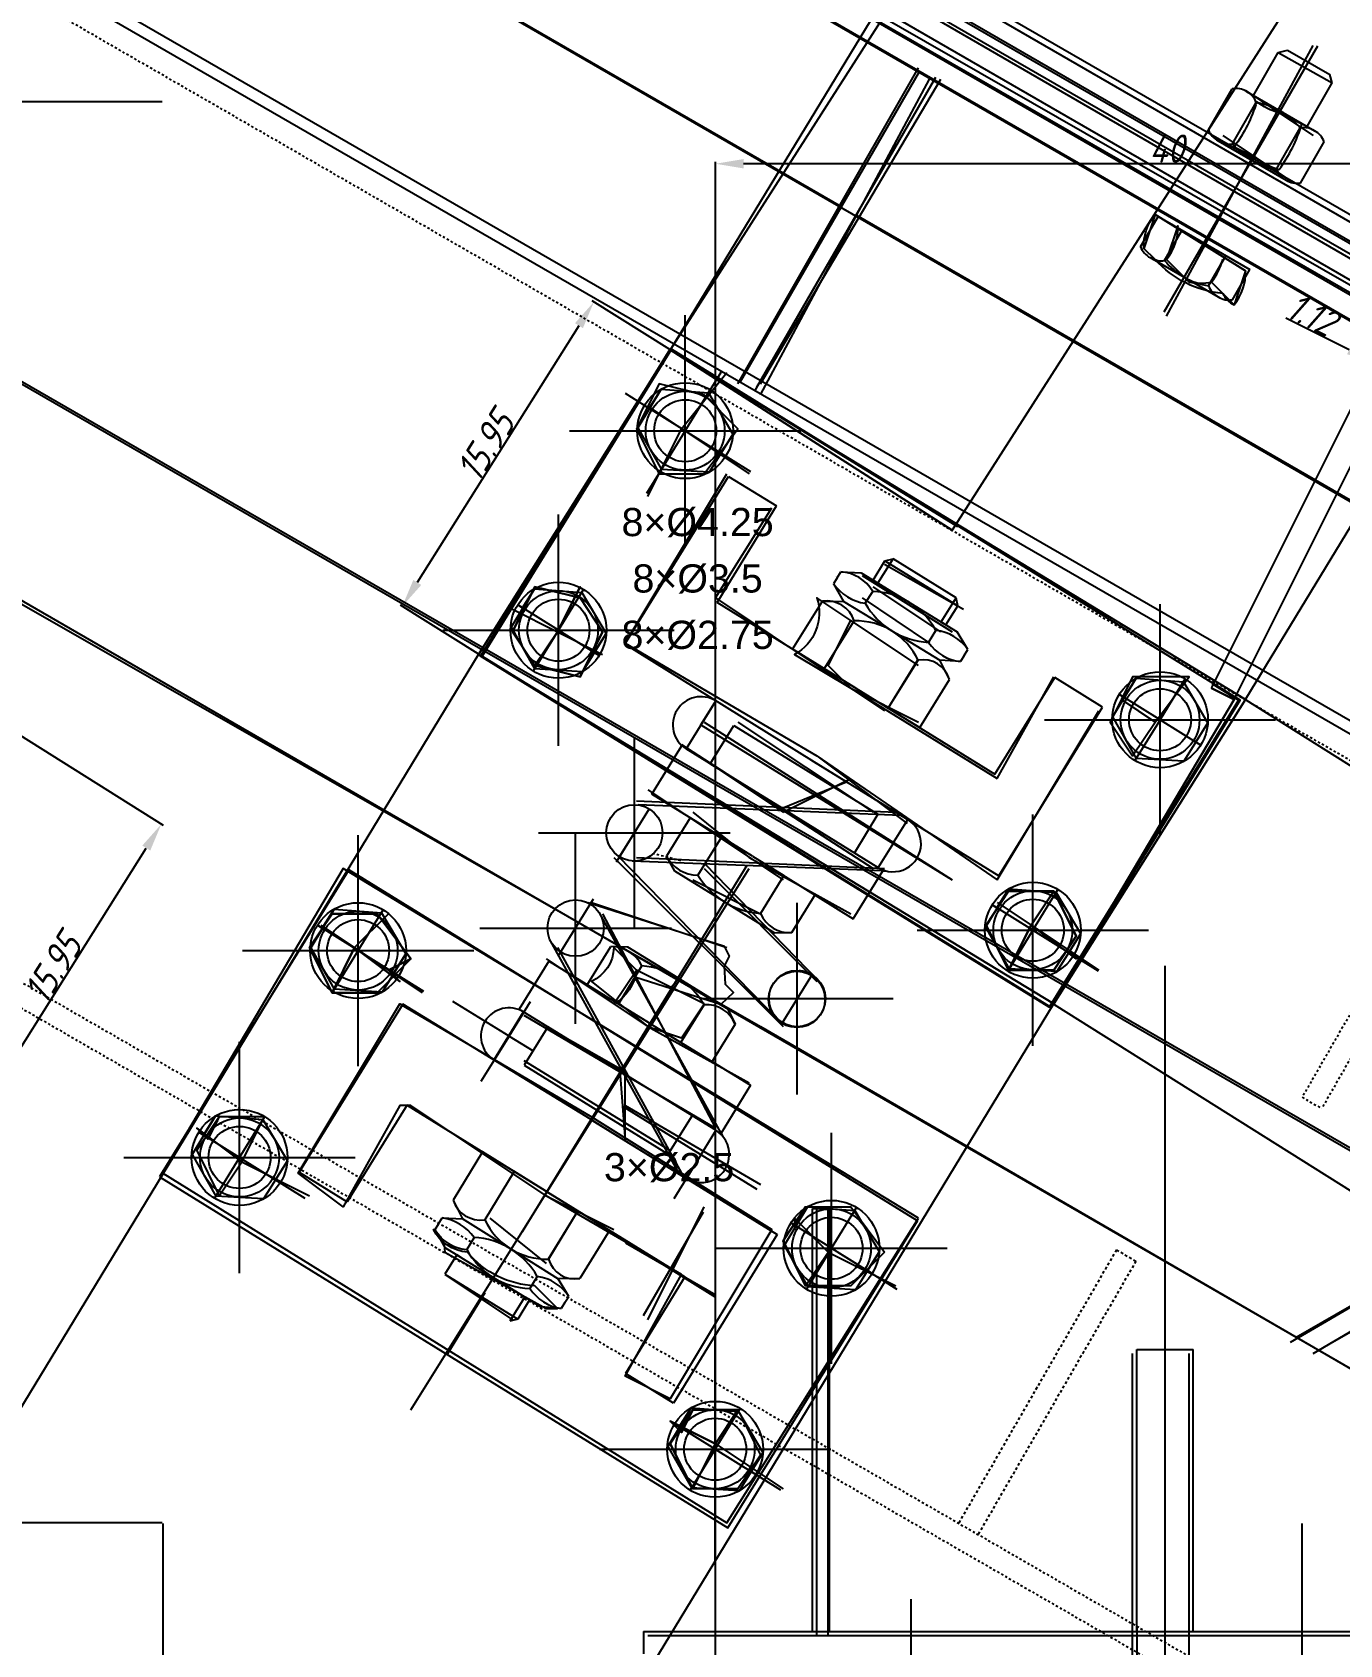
# Model space of a CAD drawing. Header units: millimetres. Extents: x 2787 to 6144, y -18 to 478.
# Drawn here: x 6005.7 to 6063.7, y 121.1 to 192.6 of the extents above; entities that cross this region are included whole.
import ezdxf

# ---------------------------------------------------------------- set-up
doc = ezdxf.new("R2010")
doc.units = ezdxf.units.MM
for name, pattern in [('ACAD_ISO02W100', [15, 12, -3]), ('CENTER', [50.8, 31.75, -6.35, 6.35, -6.35]), ('CENTER2', [28.575, 19.05, -3.175, 3.175, -3.175]), ('HIDDEN', [0.2, 0.1, -0.1])]:
    doc.linetypes.add(name, pattern=pattern)
for name, color, linetype in [('ADIM', 3, 'Continuous'), ('ADIM_CENTER', 1, 'Continuous'), ('ADIM_CLEAN', 3, 'Continuous'), ('ADIM_CLEAN_L', 3, 'Continuous'), ('细实线', 7, 'Continuous')]:
    doc.layers.add(name, color=color, linetype=linetype)
for name, color, linetype, lineweight in [('A粗实线', 7, 'Continuous', 40), ('中心线', 1, 'CENTER', 13), ('图层1', 1, 'CENTER2', 25), ('图层2', 160, 'Continuous', 25), ('尺寸线', 22, 'Continuous', 13), ('虚线', 8, 'ACAD_ISO02W100', 13)]:
    doc.layers.add(name, color=color, linetype=linetype, lineweight=lineweight)
doc.styles.get("Standard").update_dxf_attribs({"font": 'gbeitc.shx', "bigfont": 'gbcbig.shx'})
doc.dimstyles.new('ADIM', dxfattribs={"dimscale": 0.5, "dimtxt": 2.5, "dimasz": 2.5, "dimexe": 0.18, "dimexo": 0.0625, "dimgap": 0.09, "dimtad": 1, "dimdec": 4, "dimzin": 0, "dimdsep": 46, "dimtxsty": 'Standard', "dimcen": 0.09, "dimadec": 0, "dimazin": 0, "dimtfac": 1, "dimtdec": 4, "dimtofl": 0, "dimtmove": 0, "dimatfit": 3, "dimfxl": 1, "dimtolj": 1, "dimtzin": 0, "dimarcsym": 0})

# ---------------------------------------------------------------- blocks, each defined once
blk = doc.blocks.new('*D34')
at = {"layer": 'ADIM', "color": 0, "lineweight": -2, "transparency": 16777216}
for p, q in [((6059.526, 162.983), (6089.006, 144.422)), ((6051.026, 149.483), (6080.506, 130.922)), ((6081.095, 132.028), (6088.263, 143.413))]:
    blk.add_line(p, q, dxfattribs=at)
at = {"layer": 'ADIM', "color": 0, "transparency": 16777216}
for points in [[(6088.087, 143.524), (6088.44, 143.302), (6088.929, 144.47)], [(6080.919, 132.139), (6081.272, 131.917), (6080.429, 130.97)]]:
    blk.add_solid(points, dxfattribs=at)
at = {"layer": 'Defpoints', "color": 0, "transparency": 16777216}
for p in [(6059.5, 163), (6051, 149.5), (6088.929, 144.47)]:
    blk.add_point(p, dxfattribs=at)
at = {"layer": 'ADIM', "color": 0, "transparency": 16777216, "insert": (6084.112, 138.077), "char_height": 1.25, "attachment_point": 5, "rotation": 57.80427}
blk.add_mtext('\\A1;15.95', dxfattribs=at)
blk = doc.blocks.new('*D35')
at = {"layer": 'ADIM', "color": 0, "lineweight": -2, "transparency": 16777216}
for p, q in [((6034.016, 178.527), (6065.449, 230.239)), ((6089.834, 215.311), (6066.47, 229.513)), ((6059.516, 163.027), (6090.949, 214.739))]:
    blk.add_line(p, q, dxfattribs=at)
at = {"layer": 'ADIM', "color": 0, "transparency": 16777216}
for points in [[(6066.579, 229.691), (6066.362, 229.335), (6065.402, 230.162)], [(6089.942, 215.489), (6089.726, 215.133), (6090.902, 214.662)]]:
    blk.add_solid(points, dxfattribs=at)
at = {"layer": 'Defpoints', "color": 0, "transparency": 16777216}
for p in [(6065.402, 230.162), (6034, 178.5), (6059.5, 163)]:
    blk.add_point(p, dxfattribs=at)
at = {"layer": 'ADIM', "color": 0, "transparency": 16777216, "insert": (6078.5, 222.984), "char_height": 1.25, "attachment_point": 5, "rotation": 328.70696}
blk.add_mtext('\\A1;29.84', dxfattribs=at)
blk = doc.blocks.new('*D36')
at = {"layer": 'ADIM', "color": 0, "lineweight": -2, "transparency": 16777216}
for p, q in [((6034.017, 178.526), (6051.706, 206.165)), ((6052.71, 205.416), (6063.104, 198.763)), ((6046.517, 170.526), (6064.206, 198.165))]:
    blk.add_line(p, q, dxfattribs=at)
at = {"layer": 'ADIM', "color": 0, "transparency": 16777216}
for points in [[(6052.822, 205.591), (6052.598, 205.24), (6051.657, 206.09)], [(6063.217, 198.939), (6062.992, 198.588), (6064.157, 198.09)]]:
    blk.add_solid(points, dxfattribs=at)
at = {"layer": 'Defpoints', "color": 0, "transparency": 16777216}
for p in [(6064.157, 198.09), (6034, 178.5), (6046.5, 170.5)]:
    blk.add_point(p, dxfattribs=at)
at = {"layer": 'ADIM', "color": 0, "transparency": 16777216, "insert": (6058.268, 202.654), "char_height": 1.25, "attachment_point": 5, "rotation": 327.38076}
blk.add_mtext('\\A1;14.84', dxfattribs=at)
blk = doc.blocks.new('*D38')
at = {"layer": 'ADIM', "color": 0, "lineweight": -2, "transparency": 16777216}
for p, q in [((6033.974, 178.517), (6030.539, 180.679)), ((6029.949, 179.573), (6022.781, 168.189)), ((6025.474, 165.017), (6022.039, 167.179))]:
    blk.add_line(p, q, dxfattribs=at)
at = {"layer": 'ADIM', "color": 0, "transparency": 16777216}
for points in [[(6029.773, 179.684), (6030.125, 179.462), (6030.615, 180.631)], [(6022.605, 168.3), (6022.957, 168.078), (6022.115, 167.131)]]:
    blk.add_solid(points, dxfattribs=at)
at = {"layer": 'Defpoints', "color": 0, "transparency": 16777216}
for p in [(6034, 178.5), (6022.115, 167.131), (6025.5, 165)]:
    blk.add_point(p, dxfattribs=at)
at = {"layer": 'ADIM', "color": 0, "transparency": 16777216, "insert": (6025.798, 174.238), "char_height": 1.25, "attachment_point": 5, "rotation": 57.80427}
blk.add_mtext('\\A1;15.95', dxfattribs=at)
blk = doc.blocks.new('*D39')
at = {"layer": 'ADIM', "color": 0, "lineweight": -2, "transparency": 16777216}
for p, q in [((6025.484, 164.973), (5994.051, 113.261)), ((6050.984, 149.473), (6019.551, 97.761)), ((5995.166, 112.689), (6018.53, 98.487))]:
    blk.add_line(p, q, dxfattribs=at)
at = {"layer": 'ADIM', "color": 0, "transparency": 16777216}
for points in [[(5995.274, 112.867), (5995.058, 112.511), (5994.098, 113.338)], [(6018.638, 98.665), (6018.421, 98.309), (6019.598, 97.838)]]:
    blk.add_solid(points, dxfattribs=at)
at = {"layer": 'Defpoints', "color": 0, "transparency": 16777216}
for p in [(6025.5, 165), (6051, 149.5), (6019.598, 97.838)]:
    blk.add_point(p, dxfattribs=at)
at = {"layer": 'ADIM', "color": 0, "transparency": 16777216, "insert": (6007.196, 106.161), "char_height": 1.25, "attachment_point": 5, "rotation": 328.70696}
blk.add_mtext('\\A1;29.84', dxfattribs=at)
blk = doc.blocks.new('*D41')
at = {"layer": 'ADIM', "color": 0, "lineweight": -2, "transparency": 16777216}
for p, q in [((6064.101, 178.497), (6061.295, 179.899)), ((6058.014, 163.528), (6065.259, 178.018)), ((6059.014, 163.028), (6066.259, 177.518)), ((6067.337, 176.879), (6068.455, 176.32))]:
    blk.add_line(p, q, dxfattribs=at)
at = {"layer": 'ADIM', "color": 0, "transparency": 16777216}
for points in [[(6064.194, 178.683), (6064.008, 178.31), (6065.219, 177.938)], [(6067.43, 177.065), (6067.244, 176.692), (6066.219, 177.438)]]:
    blk.add_solid(points, dxfattribs=at)
at = {"layer": 'Defpoints', "color": 0, "transparency": 16777216}
for p in [(6065.219, 177.938), (6058, 163.5), (6059, 163)]:
    blk.add_point(p, dxfattribs=at)
at = {"layer": 'ADIM', "color": 0, "transparency": 16777216, "insert": (6062.438, 180.077), "char_height": 1.25, "attachment_point": 5, "rotation": 333.43495}
blk.add_mtext('\\A1;1.12', dxfattribs=at)
blk = doc.blocks.new('*D43')
at = {"layer": 'ADIM', "color": 0, "lineweight": -2, "transparency": 16777216}
for p, q in [((6011.5, 126.469), (6011.5, -17.682)), ((6062, 126.469), (6062, -17.682)), ((6012.75, -17.592), (6060.75, -17.592))]:
    blk.add_line(p, q, dxfattribs=at)
at = {"layer": 'ADIM', "color": 0, "transparency": 16777216}
for points in [[(6012.75, -17.384), (6012.75, -17.801), (6011.5, -17.592)], [(6060.75, -17.384), (6060.75, -17.801), (6062, -17.592)]]:
    blk.add_solid(points, dxfattribs=at)
at = {"layer": 'Defpoints', "color": 0, "transparency": 16777216}
for p in [(6011.5, 126.5), (6062, 126.5), (6062, -17.592)]:
    blk.add_point(p, dxfattribs=at)
at = {"layer": 'ADIM', "color": 0, "transparency": 16777216, "insert": (6036.75, -16.922), "char_height": 1.25, "attachment_point": 5}
blk.add_mtext('\\A1;50.5', dxfattribs=at)
blk = doc.blocks.new('*D44')
at = {"layer": 'ADIM', "color": 0, "lineweight": -2, "transparency": 16777216}
for p, q in [((6011.469, 189.5), (5849.948, 189.5)), ((5850.038, 127.75), (5850.038, 188.25)), ((6011.469, 126.5), (5849.948, 126.5))]:
    blk.add_line(p, q, dxfattribs=at)
at = {"layer": 'ADIM', "color": 0, "transparency": 16777216}
for points in [[(5849.83, 188.25), (5850.246, 188.25), (5850.038, 189.5)], [(5849.83, 127.75), (5850.246, 127.75), (5850.038, 126.5)]]:
    blk.add_solid(points, dxfattribs=at)
at = {"layer": 'Defpoints', "color": 0, "transparency": 16777216}
for p in [(5850.038, 189.5), (6011.5, 189.5), (6011.5, 126.5)]:
    blk.add_point(p, dxfattribs=at)
at = {"layer": 'ADIM', "color": 0, "transparency": 16777216, "insert": (5849.368, 158), "char_height": 1.25, "attachment_point": 5, "rotation": 90}
blk.add_mtext('\\A1;63', dxfattribs=at)
blk = doc.blocks.new('*D45')
at = {"layer": 'ADIM', "color": 0, "lineweight": -2, "transparency": 16777216}
for p, q in [((5982.026, 175.983), (6011.506, 157.422)), ((5973.526, 162.483), (6003.006, 143.922)), ((6003.595, 145.028), (6010.763, 156.413))]:
    blk.add_line(p, q, dxfattribs=at)
at = {"layer": 'ADIM', "color": 0, "transparency": 16777216}
for points in [[(6010.587, 156.524), (6010.94, 156.302), (6011.429, 157.47)], [(6003.419, 145.139), (6003.772, 144.917), (6002.929, 143.97)]]:
    blk.add_solid(points, dxfattribs=at)
at = {"layer": 'Defpoints', "color": 0, "transparency": 16777216}
for p in [(5982, 176), (5973.5, 162.5), (6011.429, 157.47)]:
    blk.add_point(p, dxfattribs=at)
at = {"layer": 'ADIM', "color": 0, "transparency": 16777216, "insert": (6006.612, 151.077), "char_height": 1.25, "attachment_point": 5, "rotation": 57.80427}
blk.add_mtext('\\A1;15.95', dxfattribs=at)
blk = doc.blocks.new('*D46')
at = {"layer": 'ADIM', "color": 0, "lineweight": -2, "transparency": 16777216}
for p, q in [((5956.516, 191.527), (5987.949, 243.239)), ((6012.334, 228.311), (5988.97, 242.513)), ((5982.016, 176.027), (6013.449, 227.739))]:
    blk.add_line(p, q, dxfattribs=at)
at = {"layer": 'ADIM', "color": 0, "transparency": 16777216}
for points in [[(5989.079, 242.691), (5988.862, 242.335), (5987.902, 243.162)], [(6012.442, 228.489), (6012.226, 228.133), (6013.402, 227.662)]]:
    blk.add_solid(points, dxfattribs=at)
at = {"layer": 'Defpoints', "color": 0, "transparency": 16777216}
for p in [(5987.902, 243.162), (5956.5, 191.5), (5982, 176)]:
    blk.add_point(p, dxfattribs=at)
at = {"layer": 'ADIM', "color": 0, "transparency": 16777216, "insert": (6001, 235.984), "char_height": 1.25, "attachment_point": 5, "rotation": 328.70696}
blk.add_mtext('\\A1;29.84', dxfattribs=at)
blk = doc.blocks.new('*D52')
at = {"layer": 'ADIM', "color": 0, "lineweight": -2, "transparency": 16777216}
for p, q in [((6036, 107.531), (6036, 186.842)), ((6074.75, 186.752), (6037.25, 186.752)), ((6076, 107.531), (6076, 186.842))]:
    blk.add_line(p, q, dxfattribs=at)
at = {"layer": 'ADIM', "color": 0, "transparency": 16777216}
for points in [[(6037.25, 186.96), (6037.25, 186.543), (6036, 186.752)], [(6074.75, 186.96), (6074.75, 186.543), (6076, 186.752)]]:
    blk.add_solid(points, dxfattribs=at)
at = {"layer": 'Defpoints', "color": 0, "transparency": 16777216}
for p in [(6036, 186.752), (6036, 107.5), (6076, 107.5)]:
    blk.add_point(p, dxfattribs=at)
at = {"layer": 'ADIM', "color": 0, "transparency": 16777216, "insert": (6056, 187.422), "char_height": 1.25, "attachment_point": 5}
blk.add_mtext('\\A1;40', dxfattribs=at)

msp = doc.modelspace()

# ---------------------------------------------------------------- linework, layer by layer
at = {"color": 7, "linetype": 'Continuous', "lineweight": -3}
for p, q in [((6139.25092, 140.76587), (5731.60126, 376.32245)), ((6138.87591, 140.11634), (5731.22628, 375.67295)), ((5730.10334, 373.72797), (6137.87692, 138.38603)), ((5729.60334, 372.86194), (6137.37707, 137.51992)), ((6113.91684, 132.7302), (5721.6621, 359.10731)), ((6105.91926, 118.8724), (5769.38922, 313.08981)), ((5995.69026, 211.3521), (6041.59423, 184.86011)), ((6138.65019, 139.72539), (6043.65537, 194.57068)), ((6138.15027, 138.8595), (6043.15544, 193.70479)), ((6059.85479, 189.77931), (6060.95755, 191.68934)), ((6060.95755, 191.68934), (6061.36746, 191.79273)), ((6060.95755, 191.68934), (6063.35293, 190.33825)), ((6061.36746, 191.79273), (6063.24302, 190.70987)), ((6045.04035, 190.82896), (6037.10285, 177.08081)), ((6045.68993, 190.45408), (6037.75243, 176.70592)), ((6045.75925, 190.57414), (6037.82175, 176.82598)), ((6045.75925, 190.57414), (6037.82175, 176.82598)), ((6062.23636, 188.40431), (6063.35293, 190.33825)), ((6063.35293, 190.33825), (6063.24302, 190.70987)), ((6057.86501, 188.25083), (6058.92111, 190.08004)), ((6058.92751, 187.63739), (6059.98361, 189.46661)), ((6059.55556, 189.95208), (6062.56802, 188.21283)), ((6060.87747, 186.51158), (6061.93357, 188.3408)), ((6058.29306, 187.76536), (6061.30552, 186.02612)), ((6061.93997, 185.89815), (6062.99607, 187.72736)), ((6042.24382, 184.48523), (6088.14779, 157.99324)), ((6054.85411, 183.07475), (6055.62591, 184.41155)), ((6055.62591, 184.41155), (6059.70087, 182.05886)), ((6055.91661, 182.46132), (6056.68841, 183.79811)), ((6055.28216, 182.58928), (6058.29462, 180.85004)), ((6057.86658, 181.3355), (6058.63837, 182.6723)), ((6058.92908, 180.72207), (6059.70087, 182.05886)), ((6037.93581, 148.47113), (5989.10254, 176.71035)), ((6113.19467, 105.02041), (6037.93581, 148.47113)), ((6041.05886, 140.42248), (6040.30887, 140.42248)), ((6040.30887, 121.68404), (6040.30887, 140.42248)), ((6041.05886, 121.68404), (6041.05886, 140.42248)), ((6061.74764, 134.72337), (6070.09721, 139.54594)), ((6062.74754, 134.14607), (6071.09731, 138.96876))]:
    msp.add_line(p, q, dxfattribs=at)
at = {"lineweight": -3}
for p, q in [((6031.98934, 165.4458), (6036.58421, 172.89226)), ((6036.58421, 172.89226), (6038.71176, 171.57944)), ((6036.1484, 167.42255), (6038.71176, 171.57944)), ((6042.99659, 168.29512), (6043.51873, 169.14798)), ((6043.20934, 168.16384), (6043.88173, 169.23673)), ((6043.51873, 169.14798), (6043.88173, 169.23673)), ((6043.51873, 169.14798), (6046.75308, 167.15221)), ((6046.67286, 167.51399), (6043.88173, 169.23673)), ((6041.3995, 168.39932), (6041.2354, 168.13337)), ((6041.2354, 168.13337), (6041.68027, 167.34477)), ((6041.3188, 168.44911), (6041.3188, 168.44911)), ((6041.3995, 168.39932), (6041.5636, 168.66526)), ((6041.5636, 168.66526), (6042.46796, 168.62131)), ((6042.46796, 168.62131), (6046.72308, 165.99567)), ((6043.20934, 168.16384), (6042.99659, 168.29512)), ((6036.07085, 167.29965), (6036.1484, 167.42255)), ((6042.24077, 163.49247), (6036.07085, 167.29965)), ((6039.42194, 165.23226), (6040.74605, 167.35281)), ((6040.74605, 167.35281), (6041.68027, 167.34477)), ((6043.81615, 166.04554), (6041.68027, 167.34477)), ((6042.6451, 167.26351), (6042.97701, 167.79311)), ((6046.00818, 166.4368), (6046.67286, 167.51399)), ((6046.75308, 167.15217), (6046.67286, 167.51399)), ((6046.22093, 166.30552), (6046.75308, 167.15217)), ((6040.82826, 164.36448), (6042.15586, 166.48285)), ((6040.82826, 164.36448), (6042.15586, 166.48285)), ((6043.81615, 166.04554), (6045.95203, 164.74631)), ((6045.45023, 165.53259), (6045.77843, 166.06448)), ((6046.00818, 166.4368), (6046.22093, 166.30552)), ((6047.19987, 165.22121), (6046.72308, 165.99567)), ((6040.27154, 160.30113), (6031.98934, 165.4458)), ((6042.22591, 163.50205), (6039.4069, 165.24154)), ((6042.24077, 163.49247), (6039.42194, 165.23226)), ((6047.03577, 164.95526), (6047.19987, 165.22121)), ((6043.65337, 162.62061), (6044.97361, 164.76018)), ((6043.65337, 162.62061), (6044.98459, 164.73671)), ((6046.3726, 163.88054), (6045.95203, 164.74631)), ((6046.87166, 164.68932), (6045.95203, 164.74631)), ((6046.80536, 164.6964), (6046.81071, 164.6931)), ((6047.03577, 164.95526), (6046.87166, 164.68932)), ((6040.81303, 164.37346), (6040.81321, 164.37377)), ((6042.22573, 163.50175), (6040.81303, 164.37346)), ((6042.24095, 163.49277), (6040.82826, 164.36448)), ((6045.05978, 161.75298), (6046.3726, 163.88054)), ((6048.39583, 159.69487), (6051.04404, 163.96974)), ((6053.1716, 162.65692), (6051.04404, 163.96974)), ((6042.22591, 163.50205), (6048.39583, 159.69487)), ((6042.24077, 163.49247), (6042.24095, 163.49277)), ((6042.24077, 163.49247), (6045.05978, 161.75298)), ((6042.24077, 163.49247), (6043.65337, 162.62061)), ((6048.56151, 155.1858), (6053.1716, 162.65692)), ((6035.76828, 160.14426), (6036.81195, 161.85035)), ((6036.81195, 161.85035), (6043.1976, 157.91672)), ((6033.18285, 158.80517), (6034.49567, 160.93273)), ((6043.20625, 155.55263), (6034.70068, 160.81145)), ((6038.96105, 158.17735), (6035.76828, 160.14426)), ((6040.26403, 160.3058), (6048.56151, 155.1858)), ((6040.27154, 160.30113), (6040.27155, 160.30116)), ((6040.27154, 160.30113), (6044.52665, 157.67549)), ((6037.65072, 156.04825), (6033.18285, 158.80517)), ((6038.96105, 158.17735), (6041.81893, 159.34398)), ((6044.21526, 157.86174), (6032.57234, 158.32504)), ((6034.8849, 157.75491), (6033.83251, 156.05419)), ((6037.65072, 156.04825), (6034.8849, 157.75491)), ((6038.8426, 157.98539), (6038.83985, 157.98554)), ((6043.1976, 157.91672), (6042.16376, 156.20465)), ((6036.26532, 156.90313), (6035.22036, 155.20866)), ((6037.64823, 156.0498), (6036.26532, 156.90313)), ((6038.30231, 157.1098), (6038.28467, 157.08122)), ((6038.30231, 157.1098), (6038.30231, 157.1098)), ((6038.95186, 148.6409), (6031.66059, 156.08411)), ((6034.19565, 155.38946), (6033.83251, 156.05419)), ((6037.64823, 156.0498), (6042.10926, 153.28181)), ((6037.64823, 156.0498), (6039.02902, 155.19304)), ((6043.43038, 155.40422), (6032.31066, 155.83897)), ((6036.40831, 154.02413), (6034.19565, 155.38946)), ((6035.53141, 155.71305), (6040.5659, 150.51967)), ((6039.02902, 155.19304), (6038.00047, 153.5149)), ((6042.10926, 153.28181), (6043.43038, 155.40422)), ((6043.20626, 155.55264), (6043.20625, 155.55263)), ((6043.43038, 155.40422), (6043.44935, 155.43471)), ((6043.43038, 155.40422), (6043.56782, 155.39885)), ((6042.55746, 154.48414), (6042.53982, 154.45556)), ((6036.40339, 152.04539), (6030.36259, 153.98057)), ((6036.40354, 154.02707), (6038.6162, 152.66174)), ((6036.61017, 154.36193), (6036.61416, 154.3595)), ((6039.38346, 152.67233), (6040.43644, 154.3727)), ((6036.24879, 143.76574), (6030.87324, 153.50948)), ((6038.6162, 152.66174), (6039.38346, 152.67233)), ((6039.38187, 152.6733), (6039.38346, 152.67233)), ((6034.40428, 141.96206), (6028.76856, 152.16064)), ((6029.05535, 151.65477), (6029.05076, 151.6628)), ((6029.05152, 151.64858), (6029.05535, 151.65477)), ((6030.31528, 150.34938), (6031.3634, 152.05274)), ((6032.12038, 152.02629), (6031.3634, 152.05274)), ((6034.33304, 150.66096), (6032.12038, 152.02629)), ((6036.40644, 152.03923), (6036.40339, 152.04539)), ((6028.61323, 151.39964), (6027.30041, 149.27208)), ((6033.0811, 148.64272), (6028.61323, 151.39964)), ((6031.69569, 149.49758), (6032.74155, 151.1915)), ((6040.28527, 150.80182), (6039.71277, 150.98522)), ((6033.0811, 148.64272), (6030.31528, 150.34938)), ((6034.04777, 150.17839), (6032.43023, 150.68727)), ((6034.0318, 150.18342), (6034.12166, 150.32904)), ((6034.0318, 150.18342), (6036.24333, 149.48766)), ((6034.12166, 150.32904), (6034.12561, 150.32656)), ((6034.32828, 150.6639), (6036.54094, 149.29856)), ((6040.28803, 150.80631), (6040.26468, 150.76846)), ((6022.14261, 149.4882), (6017.54774, 142.04174)), ((6030.45529, 144.39291), (6022.14261, 149.4882)), ((6033.0786, 148.64425), (6031.69569, 149.49758)), ((6034.46362, 147.79435), (6035.50224, 149.46627)), ((6036.01563, 143.8995), (6027.50075, 149.14324)), ((6036.54094, 149.29856), (6036.87557, 148.60804)), ((6028.57588, 148.48825), (6027.51905, 146.79028)), ((6031.76578, 146.51669), (6028.57588, 148.48825)), ((6033.0786, 148.64425), (6037.55329, 145.89841)), ((6033.0786, 148.64425), (6034.46362, 147.79435)), ((6036.87557, 148.60804), (6035.82804, 146.90432)), ((6036.87399, 148.60903), (6036.87557, 148.60804)), ((6038.9491, 148.63642), (6039.3299, 148.51662)), ((6032.42452, 147.58425), (6032.44216, 147.61283)), ((6032.42452, 147.58425), (6032.42452, 147.58425)), ((6027.51905, 146.79028), (6033.89874, 142.84699)), ((6031.88423, 146.70865), (6031.76578, 146.51669)), ((6031.76578, 146.51669), (6031.88423, 146.70865)), ((6031.88423, 146.70865), (6031.88286, 146.71105)), ((6031.76578, 146.51669), (6032.00476, 143.43913)), ((6037.55329, 145.89841), (6036.24879, 143.76574)), ((6022.24107, 144.88432), (6019.6753, 140.72892)), ((6022.31614, 145.00875), (6022.24107, 144.88432)), ((6028.48606, 141.20158), (6022.31614, 145.00875)), ((6033.89874, 142.84699), (6034.96533, 144.53885)), ((6030.44776, 144.39753), (6038.74523, 139.27753)), ((6030.45529, 144.39291), (6030.45528, 144.39289)), ((6030.45529, 144.39291), (6034.71041, 141.76727)), ((6036.01562, 143.89949), (6036.01563, 143.8995)), ((6036.24879, 143.76574), (6036.23006, 143.73511)), ((6036.24879, 143.76574), (6036.31524, 143.6453)), ((6025.66686, 142.94076), (6024.36537, 140.80626)), ((6028.47084, 141.21056), (6025.65182, 142.95004)), ((6028.48606, 141.20158), (6025.66686, 142.94076)), ((6017.54774, 142.04174), (6019.6753, 140.72892)), ((6027.07318, 142.07299), (6025.7752, 139.93634)), ((6027.07318, 142.07299), (6025.7752, 139.93634)), ((6027.05832, 142.08257), (6027.05814, 142.08227)), ((6028.47102, 141.21086), (6027.05832, 142.08257)), ((6028.48588, 141.20127), (6027.07318, 142.07299)), ((6028.47084, 141.21056), (6034.64075, 137.40338)), ((6028.48606, 141.20158), (6028.48588, 141.20127)), ((6028.48606, 141.20158), (6031.30508, 139.46209)), ((6028.48606, 141.20158), (6029.89885, 140.33001)), ((6024.36537, 140.80626), (6024.79153, 139.97486)), ((6029.89885, 140.33001), (6028.57862, 138.19044)), ((6029.89885, 140.33001), (6028.60452, 138.19116)), ((6035.4553, 140.27222), (6032.80372, 135.67769)), ((6023.72307, 139.75287), (6023.55897, 139.48692)), ((6023.55897, 139.48692), (6024.00384, 138.69832)), ((6023.64237, 139.80266), (6023.64237, 139.80266)), ((6023.72307, 139.75287), (6023.88717, 140.01881)), ((6023.88717, 140.01881), (6024.79153, 139.97486)), ((6026.91068, 138.64851), (6024.79153, 139.97486)), ((6031.30508, 139.46209), (6029.99226, 137.33453)), ((6024.00384, 138.69832), (6028.25895, 136.07268)), ((6025.29687, 139.14895), (6024.97237, 138.61477)), ((6032.01105, 138.90854), (6035.99773, 136.60775)), ((6038.74523, 139.27753), (6034.13514, 131.80641)), ((6024.53246, 138.37213), (6024.00435, 137.52296)), ((6024.74522, 138.24085), (6024.53246, 138.37213)), ((6026.91068, 138.64851), (6029.02983, 137.32215)), ((6024.00435, 137.52296), (6027.2387, 135.52719)), ((6028.102, 137.41803), (6027.77379, 136.88614)), ((6029.99226, 137.33453), (6029.02983, 137.32215)), ((6029.4932, 136.52575), (6029.02983, 137.32215)), ((6034.64075, 137.40338), (6032.00758, 133.11923)), ((6029.45713, 136.58184), (6029.46248, 136.57854)), ((6027.54405, 136.51382), (6026.87937, 135.43663)), ((6027.75681, 136.38254), (6027.23874, 135.5272)), ((6027.54405, 136.51382), (6027.75681, 136.38254)), ((6029.16499, 135.99386), (6028.25895, 136.07268)), ((6029.32909, 136.25981), (6029.16499, 135.99386)), ((6029.32909, 136.25981), (6029.4932, 136.52575)), ((6027.23874, 135.5272), (6026.87937, 135.43663)), ((6034.13514, 131.80641), (6032.00758, 133.11923))]:
    msp.add_line(p, q, dxfattribs=at)
at = {"color": 7, "linetype": 'Continuous', "lineweight": -3, "ltscale": 1.333333}
msp.add_line((6032.81569, 121.68404), (6079.05176, 121.68404), dxfattribs=at)
at = {"lineweight": -3}
for points in [[(6058.01268, 163.70885), (6059.20125, 162.97544), (6050.7992, 149.35907), (6025.58764, 164.91599), (6033.98968, 178.53236), (6046.74119, 170.66398)], [(6036.40644, 152.03923), (6036.61691, 151.6141), (6036.38502, 151.18356), (6036.4333, 150.38611), (6036.79959, 150.00824), (6036.24007, 149.48461)]]:
    msp.add_lwpolyline(points, dxfattribs=at)
for points in [[(6025.65461, 164.91412), (6050.86617, 149.3572), (6059.26822, 162.97357), (6034.05666, 178.53049)], [(6011.34307, 141.83123), (6036.55463, 126.27431), (6044.95668, 139.89068), (6019.74512, 155.4476)]]:
    msp.add_lwpolyline(points, close=True, dxfattribs=at)
for centre, radius in [((6034.65969, 174.91543), 2.125), ((6034.65969, 174.91543), 1.375), ((6029.03866, 166.06996), 2.125), ((6029.03866, 166.06996), 1.375), ((6055.71558, 162.10184), 2.125), ((6055.71558, 162.10184), 1.375), ((6032.40675, 157.08606), 1.25), ((6050.07541, 152.77099), 2.125), ((6020.15549, 151.86565), 2.125), ((6029.80169, 152.8643), 1.25), ((6050.07541, 152.77099), 1.375), ((6020.15549, 151.86565), 1.375), ((6039.60827, 149.70468), 1.25), ((6039.62886, 149.73804), 1.25), ((6014.89909, 142.69546), 2.125), ((6014.89909, 142.69546), 1.375), ((6041.14712, 138.66804), 2.125), ((6041.14712, 138.66804), 1.375), ((6035.98888, 129.75847), 2.125), ((6035.98888, 129.75847), 1.375)]:
    msp.add_circle(centre, radius, dxfattribs=at)
at = {"color": 7, "linetype": 'Continuous', "lineweight": -3}
for centre, radius, start, end in [((6059.07562, 189.20936), 0.88429, 57.1298859, 100.0632782), ((6059.15231, 189.16508), 0.88429, 19.9367218, 62.8701141), ((6059.42222, 186.1859), 3.32839, 60.4883334, 80.28977), ((6059.37309, 186.21427), 3.32839, 39.71023, 59.5116666), ((6058.6963, 188.55236), 0.88429, 199.9367218, 242.8701141), ((6062.08809, 187.47011), 0.88429, 57.1298859, 100.0632782), ((6062.16478, 187.42584), 0.88429, 19.9367218, 62.8701141), ((6058.77299, 188.50808), 0.88429, 237.1298859, 280.0632782), ((6061.48799, 189.76392), 3.32839, 219.71023, 239.5116666), ((6061.43886, 189.79229), 3.32839, 240.4883334, 260.28977), ((6061.70876, 186.81311), 0.88429, 199.9367218, 242.8701141), ((6061.78546, 186.76883), 0.88429, 237.1298859, 280.0632782), ((6055.6854, 183.37628), 0.88429, 199.9367218, 242.8701141), ((6055.7621, 183.332), 0.88429, 237.1298859, 280.0632782), ((6058.47709, 184.58784), 3.32839, 219.71023, 239.5116666), ((6058.42796, 184.61621), 3.32839, 240.4883334, 260.28977), ((6058.69787, 181.63703), 0.88429, 199.9367218, 242.8701141), ((6058.77456, 181.59275), 0.88429, 237.1298859, 280.0632782)]:
    msp.add_arc(centre, radius, start, end, dxfattribs=at)
at = {"lineweight": -3}
for centre, radius, start, end in [((6042.97195, 169.37041), 2.1321, 215.4643928, 261.1818758), ((6041.43618, 166.8774), 1.79239, 30.7229581, 85.9233105), ((6040.93893, 166.08808), 1.27935, 17.9730975, 98.6715525), ((6042.85928, 164.46801), 3.32719, 28.6740582, 87.9722104), ((6045.63447, 168.96963), 3.44198, 209.7146966, 266.931572), ((6042.25053, 163.4719), 3.01244, 24.8258158, 91.8010019), ((6045.53414, 164.03306), 2.04606, 35.4999467, 83.1427098), ((6047.04168, 166.59553), 1.91378, 213.7392975, 264.903359), ((6045.22836, 163.57871), 1.18338, 14.7772944, 101.8879829), ((6035.36059, 161.87307), 1.25, 58.3231343, 238.134317), ((6035.36059, 161.87307), 1.25, 327.9174316, 329.1718371), ((6043.87024, 156.61171), 1.25, 237.9144148, 58.3231343), ((6035.22289, 156.77458), 1.56592, 207.3897692, 269.90746), ((6038.25958, 157.06871), 3.56324, 211.4672846, 265.8299447), ((6039.26785, 154.04066), 1.3721, 202.5306151, 274.8636076), ((6031.34308, 150.48695), 1.56592, 26.7388086, 89.2564994), ((6032.44208, 147.64087), 3.56324, 30.8163239, 85.178984), ((6035.60072, 148.09771), 1.3721, 21.782661, 94.1156535), ((6026.84785, 148.0773), 1.25, 58.5119516, 238.3231343), ((6026.84785, 148.0773), 1.25, 327.4744315, 328.728837), ((6035.36682, 142.83105), 1.25, 238.3231343, 58.7318538), ((6025.58228, 141.20106), 1.27935, 197.9747161, 278.6731711), ((6025.09979, 140.40263), 1.79239, 210.7229581, 265.9233105), ((6023.56032, 137.91191), 2.1321, 35.4643928, 81.1818758), ((6028.50883, 141.20208), 3.01244, 204.8452667, 271.8204528), ((6025.11263, 135.71191), 3.44198, 29.7146966, 86.931572), ((6027.89152, 140.21125), 3.32719, 208.6740582, 267.9722104), ((6029.74886, 138.49261), 1.18338, 194.7582857, 281.8689742), ((6027.86568, 135.5189), 1.91378, 31.7429096, 82.9069711), ((6029.4799, 138.01554), 2.04606, 213.5035588, 261.1463219)]:
    msp.add_arc(centre, radius, start, end, dxfattribs=at)
at = {"layer": 'ADIM_CENTER', "linetype": 'CENTER'}
for p, q in [((6034.65969, 169.79043), (6034.65969, 180.04043)), ((6034.65969, 170.16543), (6034.65969, 179.66543)), ((6034.65969, 170.54043), (6034.65969, 179.29043)), ((6029.53469, 174.91543), (6039.78469, 174.91543)), ((6029.90969, 174.91543), (6039.40969, 174.91543)), ((6030.28469, 174.91543), (6039.03469, 174.91543)), ((6029.03866, 160.94496), (6029.03866, 171.19496)), ((6029.03866, 161.31996), (6029.03866, 170.81996)), ((6029.03866, 161.69496), (6029.03866, 170.44496)), ((6055.71558, 156.97684), (6055.71558, 167.22684)), ((6055.71558, 157.35184), (6055.71558, 166.85184)), ((6023.91366, 166.06996), (6034.16366, 166.06996)), ((6024.28866, 166.06996), (6033.78866, 166.06996)), ((6024.66366, 166.06996), (6033.41366, 166.06996)), ((6055.71558, 157.72684), (6055.71558, 166.47684)), ((6050.59058, 162.10184), (6060.84058, 162.10184)), ((6050.96558, 162.10184), (6060.46558, 162.10184)), ((6051.34058, 162.10184), (6060.09058, 162.10184)), ((6032.40675, 152.83606), (6032.40675, 161.33606)), ((6050.07541, 147.64599), (6050.07541, 157.89599)), ((6050.07541, 148.02099), (6050.07541, 157.52099)), ((6020.15549, 146.74065), (6020.15549, 156.99065)), ((6020.15549, 147.11565), (6020.15549, 156.61565)), ((6028.15675, 157.08606), (6036.65675, 157.08606)), ((6029.80169, 148.6143), (6029.80169, 157.1143)), ((6050.07541, 148.39599), (6050.07541, 157.14599)), ((6020.15549, 147.49065), (6020.15549, 156.24065)), ((6039.62886, 145.48804), (6039.62886, 153.98804)), ((6025.55169, 152.8643), (6034.05169, 152.8643)), ((6044.95041, 152.77099), (6055.20041, 152.77099)), ((6045.32541, 152.77099), (6054.82541, 152.77099)), ((6045.70041, 152.77099), (6054.45041, 152.77099)), ((6015.03049, 151.86565), (6025.28049, 151.86565)), ((6015.40549, 151.86565), (6024.90549, 151.86565)), ((6015.78049, 151.86565), (6024.53049, 151.86565)), ((6035.37886, 149.73804), (6043.87886, 149.73804)), ((6014.89909, 137.57046), (6014.89909, 147.82046)), ((6014.89909, 137.94546), (6014.89909, 147.44546)), ((6014.89909, 138.32046), (6014.89909, 147.07046)), ((6041.14712, 133.54304), (6041.14712, 143.79304)), ((6041.14712, 133.91804), (6041.14712, 143.41804)), ((6041.14712, 134.29304), (6041.14712, 143.04304)), ((6009.77409, 142.69546), (6020.02409, 142.69546)), ((6010.14909, 142.69546), (6019.64909, 142.69546)), ((6010.52409, 142.69546), (6019.27409, 142.69546)), ((6036.02212, 138.66804), (6046.27212, 138.66804)), ((6036.39712, 138.66804), (6045.89712, 138.66804)), ((6036.77212, 138.66804), (6045.52212, 138.66804)), ((6035.98888, 124.63347), (6035.98888, 134.88347)), ((6035.98888, 125.00847), (6035.98888, 134.50847)), ((6035.98888, 125.38347), (6035.98888, 134.13347)), ((6030.86388, 129.75847), (6041.11388, 129.75847)), ((6031.23888, 129.75847), (6040.73888, 129.75847)), ((6031.61388, 129.75847), (6040.36388, 129.75847))]:
    msp.add_line(p, q, dxfattribs=at)
at = {"layer": 'ADIM_CLEAN'}
for points in [[(6059, 187.5), (6060, 187, 0.0866157), (6061, 186.5, 0.0866157), (6062, 188.5), (6061, 189, -0.0866157), (6060, 189.5, -0.0866157)], [(6059, 180.5), (6058.5, 181, -0.18955484), (6055.5, 182.5), (6055, 183, -0.18955484), (6055.5, 184.5), (6059.5, 182)], [(6058.5, 182.5), (6058, 181.5), (6058.5, 181, 0.18955484), (6059, 180.5, 0.18955484), (6059.5, 182), (6055.5, 184.5), (6055, 183), (6055.5, 182.5, 0.18955484), (6056, 182.5, 0.18955484), (6056.5, 184), (6056, 182.5), (6057, 181.5, 0.0866157), (6058, 181.5, 0.0866157)], [(6042, 166.5), (6040.5, 167.5, -0.36742539), (6039.5, 165), (6042, 163.5), (6041, 164.5)], [(6035.5, 149.5), (6032.5, 151, -0.24175301), (6031.5, 149.5), (6032.5, 151), (6031.5, 152, -0.27975865), (6030.5, 150.5), (6033, 148.5), (6034.5, 148)], [(6024, 138.5), (6028.5, 136), (6029, 136), (6028, 137, -0.21092794), (6025, 138.5, -0.26466961), (6023.5, 139.5, -0.24562519)]]:
    msp.add_lwpolyline(points, format="xyb", close=True, dxfattribs=at)
for points in [[(6059, 163), (6051, 149.5), (6059.5, 163), (6034, 178.5), (6046.5, 170.5), (6034, 178.5), (6025.5, 165), (6051, 149.5), (6059, 163), (6058, 163.5)], [(6025.5, 165), (6034, 178.5), (6059.5, 163), (6051, 149.5)], [(6035.5, 176.5), (6033.5, 177), (6032.5, 175), (6033.5, 173), (6035.5, 173), (6037, 175)], [(6028, 168), (6030, 167.5), (6031, 166), (6030, 164), (6028, 164.5), (6027, 166)], [(6027, 166), (6028, 164.5), (6029, 166), (6030, 168), (6029, 166), (6028, 164.5), (6030, 164), (6031, 166), (6030, 167.5), (6028, 168)], [(6055.5, 162), (6054, 163), (6055.5, 162), (6057, 164), (6054.5, 164), (6053.5, 162), (6054.5, 160.5)], [(6045, 140), (6019.5, 155.5), (6011.5, 142), (6036.5, 126.5)], [(6049, 154.5), (6051, 154.5), (6052, 152.5), (6051, 151), (6049, 151), (6048, 153)], [(6048, 153), (6049, 151), (6050, 153), (6051, 154.5), (6049, 154.5)], [(6051, 154.5), (6050, 153), (6052, 151.5), (6050, 153), (6049, 151), (6051, 151), (6052, 152.5)], [(6022.5, 151.5), (6021, 150), (6019, 150), (6018, 152), (6019, 153.5), (6021, 153.5)], [(6021, 153.5), (6019, 153.5), (6018, 152), (6019, 150), (6020, 152), (6021.5, 153.5), (6020, 152), (6022, 150.5), (6021.5, 151), (6022.5, 151.5)], [(6021, 150), (6022.5, 151.5), (6021.5, 151), (6022, 150.5), (6020, 152), (6019, 150)], [(6038.5, 139.5), (6034, 132), (6032, 133), (6034.5, 137.5), (6028.5, 141), (6022.5, 145), (6022, 145), (6019.5, 140.5), (6017.5, 142), (6022, 149.5), (6030.5, 144.5)], [(6016, 144.5), (6014, 144.5), (6013.5, 143.5), (6013, 144), (6015, 142.5)], [(6014, 141), (6015, 142.5), (6013, 144), (6013.5, 143.5), (6014, 144.5), (6013, 143)], [(6043.5, 138.5), (6042, 137), (6040, 137), (6039, 139), (6040, 140.5), (6042, 140.5)], [(6040, 137), (6041, 138.5), (6039.5, 140), (6039.5, 139.5), (6040, 140.5), (6039, 139)], [(6038, 129.5), (6037, 128), (6035, 128), (6034, 130), (6035, 131.5), (6037, 131.5)], [(6035, 131.5), (6034.5, 130.5), (6034, 131), (6036, 130), (6037, 131.5)], [(6035, 128), (6036, 130), (6034, 131), (6034.5, 130.5), (6035, 131.5), (6034, 130)]]:
    msp.add_lwpolyline(points, close=True, dxfattribs=at)
for centre, radius in [((6034.65969, 174.91543), 2.125), ((6034.65969, 174.91543), 1.75), ((6034.65969, 174.91543), 1.375), ((6029.03866, 166.06996), 2.125), ((6029.03866, 166.06996), 1.75), ((6029.03866, 166.06996), 1.375), ((6055.71558, 162.10184), 2.125), ((6055.71558, 162.10184), 1.75), ((6055.71558, 162.10184), 1.375), ((6032.40675, 157.08606), 1.25), ((6050.07541, 152.77099), 2.125), ((6050.07541, 152.77099), 1.75), ((6020.15549, 151.86565), 2.125), ((6029.80169, 152.8643), 1.25), ((6050.07541, 152.77099), 1.375), ((6020.15549, 151.86565), 1.75), ((6020.15549, 151.86565), 1.375), ((6039.62886, 149.73804), 1.25), ((6014.89909, 142.69546), 2.125), ((6014.89909, 142.69546), 1.75), ((6014.89909, 142.69546), 1.375), ((6041.14712, 138.66804), 2.125), ((6041.14712, 138.66804), 1.75), ((6041.14712, 138.66804), 1.375), ((6035.98888, 129.75847), 2.125), ((6035.98888, 129.75847), 1.75), ((6035.98888, 129.75847), 1.375)]:
    msp.add_circle(centre, radius, dxfattribs=at)
at = {"layer": 'ADIM_CLEAN_L'}
for p, q in [((5731.5, 376.5), (6139.5, 141)), ((5731, 375.5), (6139, 140)), ((5730, 373.5), (6138, 138.5)), ((5729.5, 373), (6137.5, 137.5)), ((5722, 359.5), (6114.5, 133)), ((5769.5, 313), (6106, 119)), ((5856, 292), (6088, 158)), ((6043.5, 194.5), (6138.5, 139.5)), ((6043, 193.5), (6138, 139)), ((6056, 180), (6062.5, 192)), ((6037, 177), (6045, 191)), ((6038, 176.5), (6045.5, 190.5)), ((6038, 177), (6046, 190.5)), ((6059.5, 190), (6062.5, 188)), ((6058.5, 188), (6061.5, 186)), ((6034.5, 175), (6036.5, 177.5)), ((5989, 176.5), (6038, 148.5)), ((6033, 176), (6037.5, 173)), ((6033, 172), (6034.5, 175)), ((6032, 165.5), (6036.5, 173)), ((6036, 167.5), (6038.5, 171.5)), ((6043.5, 169), (6047, 167)), ((6042.5, 168.5), (6046.5, 166)), ((6036, 167.5), (6043.5, 162.5)), ((6042.5, 167.5), (6045.5, 165.5)), ((6046, 166), (6043, 168)), ((6027, 167), (6031, 165)), ((6045, 164.5), (6042, 166.5)), ((6032, 165.5), (6040.5, 160.5)), ((6048.5, 159.5), (6051, 164)), ((6042, 163.5), (6045, 162)), ((6042, 163.5), (6048.5, 159.5)), ((6048.5, 155), (6053, 162.5)), ((6035.5, 162), (6046.5, 155)), ((6037, 162), (6043, 158)), ((6034.5, 161), (6043, 155.5)), ((6040.5, 160.5), (6044.5, 157.5)), ((6040.5, 160.5), (6048.5, 155)), ((6036, 160), (6039, 158)), ((6039, 158), (6042, 159.5)), ((6033, 159), (6039, 155)), ((6032.5, 158.5), (6044, 158)), ((6035, 158), (6037.5, 156)), ((6031.5, 156), (6039, 148.5)), ((6032.5, 156), (6043.5, 155.5)), ((6037.5, 156), (6042, 153.5)), ((6022.5, 131.5), (6037.5, 155.5)), ((6035.5, 155.5), (6040.5, 150.5)), ((6035, 155), (6038, 153.5)), ((6030.5, 154), (6036.5, 152)), ((6048.5, 154), (6053, 151)), ((6018.5, 153), (6023, 150)), ((6031, 153.5), (6036, 144)), ((6029, 152), (6034.5, 142)), ((6028.5, 151.5), (6033, 148.5)), ((6027.5, 149), (6036, 144)), ((6028.5, 148.5), (6032, 146.5)), ((6033, 148.5), (6037.5, 146)), ((6038, 148.5), (6113, 105)), ((6027.5, 147), (6034, 143)), ((6032, 143.5), (6032, 146.5)), ((6032, 145), (6038, 141.5)), ((6015, 142.5), (6018, 141)), ((6028.5, 141), (6031.5, 139.5)), ((6033, 135.5), (6035.5, 140.5)), ((6040.5, 121.5), (6040.5, 140.5)), ((6041, 121.5), (6041, 140.5)), ((6026, 140), (6028.5, 138)), ((6061.5, 134.5), (6070, 139.5)), ((6032, 139), (6036, 136.5)), ((6062.5, 134), (6071, 139)), ((6041, 138.5), (6044, 137)), ((6024, 137.5), (6027, 135.5)), ((6054.5, 107.5), (6054.5, 134)), ((6057, 107.5), (6057, 134)), ((6036, 130), (6039, 128)), ((6033, 121.5), (6079, 121.5))]:
    msp.add_line(p, q, dxfattribs=at)
at = {"layer": 'A粗实线', "color": 7, "linetype": 'Continuous', "lineweight": -3}
for p, q in [((6054.68372, 121.68404), (6054.68372, 134.18404)), ((6054.68372, 134.18404), (6057.18372, 134.18404)), ((6057.18372, 121.68404), (6057.18372, 134.18404))]:
    msp.add_line(p, q, dxfattribs=at)
at = {"layer": '中心线', "lineweight": -3}
for p, q in [((6055.9048, 180.18635), (6062.71578, 191.98332)), ((6055.93372, 151.19038), (6055.93372, 92.08193)), ((6044.67708, 114.85396), (6044.67708, 123.11403))]:
    msp.add_line(p, q, dxfattribs=at)
at = {"layer": '图层1', "lineweight": -3}
for p, q in [((6034.65969, 174.91543), (6036.26183, 177.51717)), ((6034.65969, 174.91543), (6035.77394, 176.72487)), ((6032.85523, 176.03772), (6032.01003, 176.56339)), ((6034.65969, 174.91543), (6032.85523, 176.03772)), ((6034.65969, 174.91543), (6033.54544, 173.10599)), ((6034.65969, 174.91543), (6036.46416, 173.79314)), ((6034.65969, 174.91543), (6037.56083, 173.11106)), ((6033.54544, 173.10599), (6032.94206, 172.12615)), ((6046.67227, 170.74597), (6046.6547, 170.71735)), ((6046.74119, 170.66398), (6046.74128, 170.70339)), ((6029.03866, 166.06996), (6030.1529, 167.8794)), ((6044.57145, 167.32334), (6044.57032, 167.32152)), ((6029.03866, 166.06996), (6027.23419, 167.19225)), ((6029.03866, 166.06996), (6027.92441, 164.26052)), ((6029.03866, 166.06996), (6030.84312, 164.94767)), ((6043.7959, 166.05985), (6043.79496, 166.05831)), ((6046.72713, 164.69828), (6046.72715, 164.70778)), ((6055.71558, 162.10184), (6056.82983, 163.91128)), ((6042.22591, 163.50205), (6042.22573, 163.50175)), ((6055.71558, 162.10184), (6053.91112, 163.22413)), ((6036.01327, 162.94625), (6034.69729, 160.81357)), ((6035.36059, 161.87307), (6036.01867, 162.9429)), ((6035.36059, 161.87307), (6046.34872, 155.09279)), ((6055.71558, 162.10184), (6054.60134, 160.2924)), ((6055.71558, 162.10184), (6057.52005, 160.97955)), ((6034.0362, 159.74222), (6034.01857, 159.71364)), ((6033.05624, 158.15408), (6031.60053, 155.79496)), ((6043.87024, 156.61171), (6044.5314, 157.67259)), ((6031.73321, 156.00998), (6032.3474, 157.00534)), ((6038.30231, 157.1098), (6038.28474, 157.08118)), ((6043.87494, 156.61925), (6043.21387, 155.54791)), ((6037.40013, 155.63999), (6022.63765, 131.58926)), ((6042.55746, 154.48414), (6042.53982, 154.45556)), ((6050.07541, 152.77099), (6051.18966, 154.58044)), ((6029.04702, 151.65673), (6030.59409, 154.16392)), ((6030.46142, 153.94891), (6029.84722, 152.95354)), ((6050.07541, 152.77099), (6048.27095, 153.89328)), ((6020.15549, 151.86565), (6021.26974, 153.6751)), ((6020.15549, 151.86565), (6018.35103, 152.98794)), ((6050.07541, 152.77099), (6048.96117, 150.96155)), ((6050.07541, 152.77099), (6051.87988, 151.6487)), ((6050.07541, 152.77099), (6052.97656, 150.96662)), ((6020.15549, 151.86565), (6019.04125, 150.05621)), ((6020.15549, 151.86565), (6021.95996, 150.74336)), ((6020.15549, 151.86565), (6023.05664, 150.06128)), ((6046.69695, 151.89038), (6046.69704, 151.92979)), ((6040.28803, 150.80631), (6038.9491, 148.63642)), ((6040.26468, 150.76846), (6040.28803, 150.80631)), ((6026.84785, 148.0773), (6024.36286, 149.61067)), ((6026.84785, 148.0773), (6027.79612, 149.60925)), ((6026.18135, 147.01264), (6027.49733, 149.14532)), ((6026.84785, 148.0773), (6025.60458, 146.06878)), ((6026.84785, 148.0773), (6026.18677, 147.00932)), ((6026.84785, 148.0773), (6027.91162, 147.42089)), ((6038.9491, 148.63642), (6038.97245, 148.67426)), ((6031.10201, 145.45224), (6031.13452, 145.43218)), ((6014.89909, 142.69546), (6016.01334, 144.5049)), ((6031.886, 144.96848), (6037.83597, 141.29702)), ((6014.89909, 142.69546), (6013.09462, 143.81775)), ((6035.36219, 142.82348), (6036.02326, 143.89481)), ((6014.89909, 142.69546), (6013.78484, 140.88602)), ((6014.89909, 142.69546), (6016.70355, 141.57317)), ((6014.89909, 142.69546), (6017.80023, 140.89109)), ((6035.36682, 142.83105), (6034.15976, 140.85527)), ((6035.36682, 142.83105), (6034.71513, 141.76433)), ((6041.14712, 138.66804), (6042.26137, 140.47748)), ((6041.14712, 138.66804), (6039.34265, 139.79033)), ((6041.14712, 138.66804), (6040.03287, 136.8586)), ((6041.14712, 138.66804), (6042.95158, 137.54575)), ((6041.14712, 138.66804), (6044.04826, 136.86367)), ((6035.98888, 129.75847), (6037.10313, 131.56791)), ((6035.98888, 129.75847), (6034.18441, 130.88076)), ((6035.98888, 129.75847), (6034.87463, 127.94903)), ((6035.98888, 129.75847), (6037.79334, 128.63618)), ((6035.98888, 129.75847), (6038.89002, 127.9541))]:
    msp.add_line(p, q, dxfattribs=at)
at = {"layer": '图层2', "lineweight": -3}
for p, q in [((6033.59605, 176.7546), (6032.55746, 175.04541)), ((6033.06752, 175.90569), (6033.59605, 176.7546)), ((6033.59605, 176.7546), (6035.69561, 176.59206)), ((6035.69561, 176.59206), (6036.77955, 174.76765)), ((6032.85523, 176.03772), (6033.06752, 175.90569)), ((6032.55746, 175.04541), (6033.60458, 173.20202)), ((6036.78269, 174.77266), (6035.72104, 173.07769)), ((6036.25187, 173.92518), (6036.78269, 174.77266)), ((6036.46416, 173.79314), (6036.25187, 173.92518)), ((6035.72104, 173.07769), (6033.60458, 173.20202)), ((6027.97502, 167.90913), (6026.93642, 166.19994)), ((6027.44648, 167.06022), (6027.97502, 167.90913)), ((6027.97502, 167.90913), (6030.07458, 167.74659)), ((6030.07458, 167.74659), (6031.15851, 165.92218)), ((6027.23419, 167.19225), (6027.44648, 167.06022)), ((6026.93642, 166.19994), (6027.98355, 164.35655)), ((6031.16165, 165.92719), (6030.10001, 164.23222)), ((6030.63083, 165.07971), (6031.16165, 165.92719)), ((6030.84312, 164.94767), (6030.63083, 165.07971)), ((6030.10001, 164.23222), (6027.98355, 164.35655)), ((6054.65194, 163.94101), (6053.61335, 162.23182)), ((6054.12341, 163.0921), (6054.65194, 163.94101)), ((6054.65194, 163.94101), (6056.7515, 163.77847)), ((6056.7515, 163.77847), (6057.83544, 161.95405)), ((6053.91112, 163.22413), (6054.12341, 163.0921)), ((6053.61335, 162.23182), (6054.66047, 160.38843)), ((6057.83858, 161.95907), (6056.77694, 160.2641)), ((6057.30776, 161.11159), (6057.83858, 161.95907)), ((6057.52005, 160.97955), (6057.30776, 161.11159)), ((6056.77694, 160.2641), (6054.66047, 160.38843)), ((6049.01177, 154.61016), (6047.97318, 152.90097)), ((6048.48324, 153.76125), (6049.01177, 154.61016)), ((6049.01177, 154.61016), (6051.11133, 154.44762)), ((6051.11133, 154.44762), (6052.19527, 152.62321)), ((6019.09185, 153.70482), (6018.05326, 151.99563)), ((6018.56332, 152.85591), (6019.09185, 153.70482)), ((6019.09185, 153.70482), (6021.19141, 153.54228)), ((6048.27095, 153.89328), (6048.48324, 153.76125)), ((6021.19141, 153.54228), (6022.27535, 151.71787)), ((6018.35103, 152.98794), (6018.56332, 152.85591)), ((6047.97318, 152.90097), (6049.0203, 151.05758)), ((6052.19841, 152.62822), (6051.13677, 150.93326)), ((6051.66759, 151.78074), (6052.19841, 152.62822)), ((6018.05326, 151.99563), (6019.10038, 150.15224)), ((6022.27849, 151.72288), (6021.21685, 150.02792)), ((6021.74767, 150.8754), (6022.27849, 151.72288)), ((6051.87988, 151.6487), (6051.66759, 151.78074)), ((6021.95996, 150.74336), (6021.74767, 150.8754)), ((6051.13677, 150.93326), (6049.0203, 151.05758)), ((6021.21685, 150.02792), (6019.10038, 150.15224)), ((6013.83545, 144.53463), (6012.79686, 142.82544)), ((6013.30691, 143.68572), (6013.83545, 144.53463)), ((6013.83545, 144.53463), (6015.93501, 144.37209)), ((6013.09462, 143.81775), (6013.30691, 143.68572)), ((6015.93501, 144.37209), (6017.01894, 142.54768)), ((6012.79686, 142.82544), (6013.84398, 140.98205)), ((6017.02209, 142.55269), (6015.96044, 140.85772)), ((6016.49126, 141.70521), (6017.02209, 142.55269)), ((6016.70355, 141.57317), (6016.49126, 141.70521)), ((6015.96044, 140.85772), (6013.84398, 140.98205)), ((6040.08348, 140.50721), (6039.04489, 138.79802)), ((6039.55494, 139.6583), (6040.08348, 140.50721)), ((6040.08348, 140.50721), (6042.18304, 140.34466)), ((6042.18304, 140.34466), (6043.26697, 138.52025)), ((6039.34265, 139.79033), (6039.55494, 139.6583)), ((6039.04489, 138.79802), (6040.09201, 136.95463)), ((6043.27012, 138.52527), (6042.20847, 136.8303)), ((6042.73929, 137.67779), (6043.27012, 138.52527)), ((6042.95158, 137.54575), (6042.73929, 137.67779)), ((6042.20847, 136.8303), (6040.09201, 136.95463)), ((6034.92524, 131.59764), (6033.88665, 129.88845)), ((6034.3967, 130.74872), (6034.92524, 131.59764)), ((6034.92524, 131.59764), (6037.0248, 131.43509)), ((6034.18441, 130.88076), (6034.3967, 130.74872)), ((6037.0248, 131.43509), (6038.10873, 129.61068)), ((6033.88665, 129.88845), (6034.93377, 128.04506)), ((6038.11188, 129.6157), (6037.05023, 127.92073)), ((6037.58105, 128.76822), (6038.11188, 129.6157)), ((6037.79334, 128.63618), (6037.58105, 128.76822)), ((6037.05023, 127.92073), (6034.93377, 128.04506))]:
    msp.add_line(p, q, dxfattribs=at)
for centre, radius in [((6034.65969, 174.91543), 1.75), ((6034.65969, 174.91543), 1.375), ((6029.03866, 166.06996), 1.75), ((6029.03866, 166.06996), 1.375), ((6055.71558, 162.10184), 1.75), ((6055.71558, 162.10184), 1.375), ((6050.07541, 152.77099), 1.75), ((6050.07541, 152.77099), 1.375), ((6020.15549, 151.86565), 1.75), ((6020.15549, 151.86565), 1.375), ((6014.89909, 142.69546), 1.75), ((6014.89909, 142.69546), 1.375), ((6041.14712, 138.66804), 1.75), ((6041.14712, 138.66804), 1.375), ((6035.98888, 129.75847), 1.75), ((6035.98888, 129.75847), 1.375)]:
    msp.add_circle(centre, radius, dxfattribs=at)
at = {"layer": '尺寸线', "lineweight": -3}
msp.add_line((6055.9048, 180.18635), (6062.71578, 191.98332), dxfattribs=at)
at = {"layer": '细实线', "color": 7, "lineweight": -3}
for p, q in [((6032.81569, 121.68404), (6032.81569, 120.68405)), ((6054.68372, 121.84222), (6054.68372, 109.45074))]:
    msp.add_line(p, q, dxfattribs=at)
at = {"layer": '虚线', "color": 251, "linetype": 'HIDDEN', "lineweight": -3}
for p, q in [((6114.0845, 131.47886), (5744.72074, 344.64518)), ((6069.01551, 157.48906), (6062.01547, 145.36463)), ((6069.88162, 156.98921), (6062.88159, 144.86478)), ((6062.01547, 145.36463), (6062.88159, 144.86478))]:
    msp.add_line(p, q, dxfattribs=at)
at = {"layer": '虚线', "color": 8, "linetype": 'HIDDEN', "lineweight": -3}
for p, q in [((5702.20996, 325.41521), (6105.88224, 92.35491)), ((5711.43803, 318.93268), (6105.38224, 91.48888)), ((6034.46682, 155.85041), (6033.25561, 156.15938))]:
    msp.add_line(p, q, dxfattribs=at)
at = {"layer": '虚线', "lineweight": -3, "ltscale": 0.01}
for p, q in [((6053.78019, 138.60169), (6046.78026, 126.47746)), ((6054.64622, 138.10169), (6047.64629, 125.97746)), ((6053.78019, 138.60169), (6054.64622, 138.10169))]:
    msp.add_line(p, q, dxfattribs=at)

# ---------------------------------------------------------------- texts
at = {"layer": 'ADIM', "char_height": 1.25, "attachment_point": 5}
for s, insert in [('{\\fArial|b0|i0|c0|p2;8×Ø4.25}', (6035.20999, 170.8429)), ('{\\fArial|b0|i0|c0|p2;8×Ø3.5}', (6035.20999, 168.3429)), ('{\\fArial|b0|i0|c0|p2;8×Ø2.75}', (6035.20999, 165.8429)), ('{\\fArial|b0|i0|c0|p2;3×Ø2.5}', (6033.94577, 142.2423))]:
    msp.add_mtext(s, dxfattribs=dict(at, insert=insert))

# ---------------------------------------------------------------- dimensions: what is measured, and where the dimension line sits
at = {"layer": 'ADIM'}
for p1, p2, distance, text, picture, middle in [((5982, 176), (5956.5, 191.5), -60.45704, '29.84', '*D46', (6001.00032, 235.9844)), ((6059.5, 163), (6034, 178.5), -60.45704, '29.84', '*D35', (6078.50032, 222.9844)), ((6034, 178.5), (6046.5, 170.5), 32.75616, '14.84', '*D36', (6058.2685, 202.6539)), ((6076, 107.5), (6036, 107.5), -79.25167, '40', '*D52', (6056, 187.42167)), ((6059, 163), (6058, 163.5), -16.14166, '1.12', '*D41', (6062.4385, 180.07676)), ((6034, 178.5), (6025.5, 165), -4, '15.95', '*D38', (6025.79809, 174.23824)), ((5973.5, 162.5), (5982, 176), -34.77692, '15.95', '*D45', (6006.6124, 151.07738)), ((6025.5, 165), (6051, 149.5), -60.45704, '29.84', '*D39', (6007.1957, 106.16066)), ((6051, 149.5), (6059.5, 163), -34.77692, '15.95', '*D34', (6084.1124, 138.07738))]:
    dim = msp.add_aligned_dim(p1=p1, p2=p2, distance=distance, text=text, dimstyle='ADIM', dxfattribs=at)
    dim.commit()
    dim.dimension.update_dxf_attribs({"geometry": picture, "text_midpoint": middle})
dim = msp.add_linear_dim(base=(5850.03802, 189.5), p1=(6011.5, 126.5), p2=(6011.5, 189.5), angle=90, text='63', dimstyle='ADIM', dxfattribs=at)
dim.commit()
dim.dimension.update_dxf_attribs({"geometry": '*D44', "text_midpoint": (5849.36802, 158)})
dim = msp.add_linear_dim(base=(6062, -17.59249), p1=(6011.5, 126.5), p2=(6062, 126.5), text='50.5', dimstyle='ADIM', dxfattribs=at)
dim.commit()
dim.dimension.update_dxf_attribs({"geometry": '*D43', "text_midpoint": (6036.75, -16.92249)})

doc.saveas('drawing.dxf')
